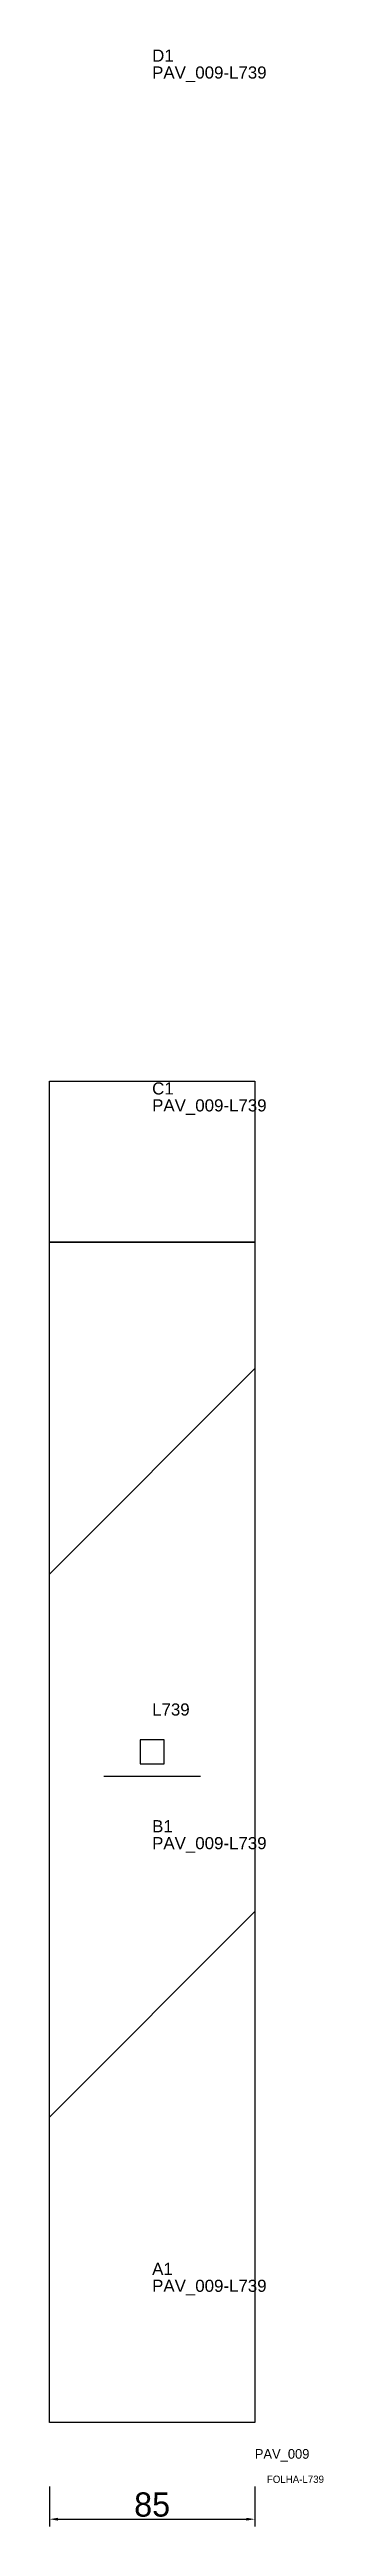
# Model space of a CAD drawing. Header units: metres. Extents: x 222 to 336, y -396 to 628.
import ezdxf

# ---------------------------------------------------------------- set-up
doc = ezdxf.new("R2010")
doc.units = ezdxf.units.M
for name, color, linetype in [('3', 3, 'CONTINUOUS'), ('AUX00', 7, 'CONTINUOUS'), ('COTA', 241, 'CONTINUOUS'), ('FOLHA', 255, 'CONTINUOUS'), ('Hachura', 251, 'CONTINUOUS'), ('NOMENCLATURA', 7, 'CONTINUOUS'), ('Nível', 160, 'CONTINUOUS'), ('Painéis', 200, 'CONTINUOUS'), ('Pilares', 5, 'CONTINUOUS'), ('SARR_2.2x7', 40, 'CONTINUOUS')]:
    doc.layers.add(name, color=color, linetype=linetype)
doc.styles.add('ARIAL', font='Arial.ttf')
doc.styles.add('STR_STANDARD', font='arial.ttf')
doc.dimstyles.new('EZ DXF', dxfattribs={"dimtxt": 10, "dimasz": 3.5, "dimexe": 3, "dimexo": 1.5, "dimgap": 1, "dimtad": 1, "dimdec": 1, "dimdsep": 46, "dimcen": 2.5, "dimazin": 3, "dimtfac": 1, "dimtmove": 0, "dimatfit": 3})

msp = doc.modelspace()

# ---------------------------------------------------------------- hatches: boundary and pattern name
at = {"layer": 'Hachura'}
h = msp.add_hatch(dxfattribs=at)
h.set_pattern_fill('ANSI31', scale=50)
h.paths.add_polyline_path([(307.2, -353), (222.2, -353), (222.2, 201.5), (307.2, 201.5)])
h = msp.add_hatch(dxfattribs=at)
h.set_pattern_fill('ANSI31', scale=50)
h.paths.add_polyline_path([(307.2, -353), (222.2, -353), (222.2, 201.5), (307.2, 201.5)])

# ---------------------------------------------------------------- linework, layer by layer
at = {"layer": '3'}
msp.add_lwpolyline([(222.2, 135), (307.2, 135)], close=True, dxfattribs=at)
msp.add_lwpolyline([(222.2, 135), (307.2, 135)], close=True, dxfattribs=at)
at = {"layer": 'Painéis', "color": 200}
for p, q in [((222.2, -353), (222.2, 201.5)), ((222.2, 201.5), (307.2, 201.5)), ((222.2, -353), (222.2, 201.5)), ((222.2, 201.5), (307.2, 201.5)), ((307.2, 201.5), (307.2, -353)), ((307.2, 201.5), (307.2, -353)), ((307.2, -353), (222.2, -353)), ((307.2, -353), (222.2, -353))]:
    msp.add_line(p, q, dxfattribs=at)
at = {"layer": 'Pilares'}
msp.add_lwpolyline([(259.7, -80.75), (269.7, -80.75), (269.7, -70.75), (259.7, -70.75)], close=True, dxfattribs=at)
msp.add_lwpolyline([(259.7, -80.75), (269.7, -80.75), (269.7, -70.75), (259.7, -70.75)], close=True, dxfattribs=at)
at = {"layer": 'SARR_2.2x7'}
msp.add_line((244.7, -85.75), (284.7, -85.75), dxfattribs=at)
msp.add_line((244.7, -85.75), (284.7, -85.75), dxfattribs=at)

# ---------------------------------------------------------------- texts
at = {"layer": '3', "style": 'STR_STANDARD'}
for s, p in [('D1', (264.7, 623)), ('D1', (264.7, 623)), ('C1', (264.7, 196)), ('C1', (264.7, 196)), ('B1', (264.7, -109)), ('B1', (264.7, -109)), ('A1', (264.7, -292)), ('A1', (264.7, -292))]:
    msp.add_text(s, height=5, dxfattribs=at).set_placement(p)
at = {"layer": 'AUX00', "style": 'STR_STANDARD'}
for p in [(264.7, 616), (264.7, 616), (264.7, 189), (264.7, 189), (264.7, -116), (264.7, -116), (264.7, -299), (264.7, -299)]:
    msp.add_text('PAV_009-L739', height=5, dxfattribs=at).set_placement(p)
at = {"layer": 'FOLHA'}
msp.add_text('FOLHA-L739', height=3, dxfattribs=at).set_placement((312.2, -378))
msp.add_text('FOLHA-L739', height=3, dxfattribs=at).set_placement((312.2, -378))
at = {"layer": 'NOMENCLATURA', "insert": (264.7, -55.75), "char_height": 5, "attachment_point": 1, "style": 'ARIAL'}
msp.add_mtext('L739', dxfattribs=at)
msp.add_mtext('L739', dxfattribs=at)
at = {"layer": 'Nível'}
msp.add_text('PAV_009', height=4, dxfattribs=at).set_placement((307.2, -368))
msp.add_text('PAV_009', height=4, dxfattribs=at).set_placement((307.2, -368))

# ---------------------------------------------------------------- dimensions: what is measured, and where the dimension line sits
at = {"layer": 'COTA'}
msp.add_linear_dim(base=(222.2, -393), p1=(222.2, -378), p2=(307.2, -378), dimstyle='EZ DXF', dxfattribs=at).render()
msp.add_linear_dim(base=(222.2, -393), p1=(222.2, -378), p2=(307.2, -378), dimstyle='EZ DXF', dxfattribs=at).render()

doc.saveas('drawing.dxf')
